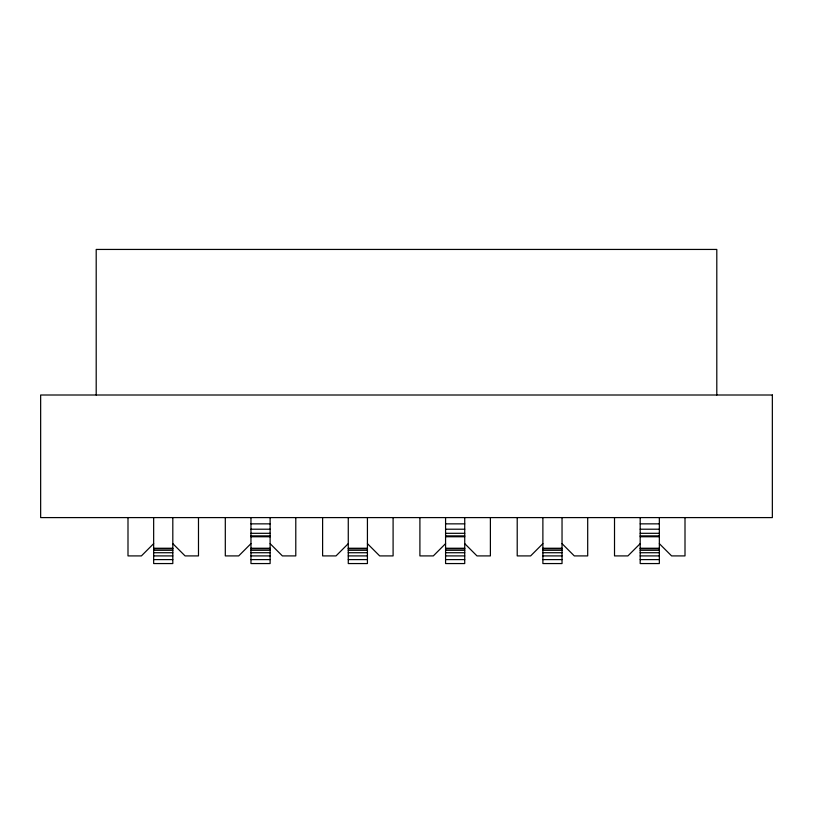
<?xml version="1.0" encoding="UTF-8"?>
<svg xmlns="http://www.w3.org/2000/svg" width="813" height="813" viewBox="0 0 813 813"><rect width="100%" height="100%" fill="white"/><g stroke="black" fill="none" stroke-linecap="round" stroke-linejoin="round"><path stroke-width="1.22" d="M153.657 543.643L141.401 555.909L127.997 555.909L127.997 517.596M250.963 543.643L238.707 555.909L225.303 555.909L225.303 517.596M348.269 543.643L336.013 555.909L322.609 555.909L322.609 517.596M445.575 543.643L433.319 555.909L419.904 555.909L419.904 517.596M542.881 543.643L530.625 555.909L517.21 555.909L517.21 517.596M640.187 543.643L627.921 555.909L614.516 555.909L614.516 517.596M250.963 523.857L270.119 523.857M445.575 523.857L464.731 523.857M640.187 523.857L659.343 523.857M250.963 529.212L270.119 529.212M445.575 529.212L464.731 529.212M640.187 529.212L659.343 529.212M250.963 533.308L270.119 533.308M445.575 533.308L464.731 533.308M640.187 533.308L659.343 533.308M250.963 535.879L270.119 535.879M445.575 535.879L464.731 535.879M640.187 535.879L659.343 535.879M250.963 536.753L270.119 536.753M445.575 536.753L464.731 536.753M640.187 536.753L659.343 536.753M153.657 548.247L172.813 548.247M250.963 548.247L270.119 548.247M348.269 548.247L367.425 548.247M445.575 548.247L464.731 548.247M542.881 548.247L562.037 548.247M640.187 548.247L659.343 548.247M153.657 548.765L172.813 548.765M250.963 548.765L270.119 548.765M348.269 548.765L367.425 548.765M445.575 548.765L464.731 548.765M542.881 548.765L562.037 548.765M640.187 548.765L659.343 548.765M153.657 550.299L172.813 550.299M250.963 550.299L270.119 550.299M348.269 550.299L367.425 550.299M445.575 550.299L464.731 550.299M542.881 550.299L562.037 550.299M640.187 550.299L659.343 550.299M153.657 552.728L172.813 552.728M250.963 552.728L270.119 552.728M348.269 552.728L367.425 552.728M445.575 552.728L464.731 552.728M542.881 552.728L562.037 552.728M640.187 552.728L659.343 552.728M153.657 555.909L172.813 555.909M250.963 555.909L270.119 555.909M348.269 555.909L367.425 555.909M445.575 555.909L464.731 555.909M542.881 555.909L562.037 555.909M640.187 555.909L659.343 555.909M153.657 559.598L172.813 559.598M250.963 559.598L270.119 559.598M348.269 559.598L367.425 559.598M445.575 559.598L464.731 559.598M542.881 559.598L562.037 559.598M640.187 559.598L659.343 559.598M659.343 543.643L671.599 555.909L685.003 555.909L685.003 517.596M562.037 543.643L574.293 555.909L587.697 555.909L587.697 517.596M464.731 543.643L476.987 555.909L490.391 555.909L490.391 517.596M367.425 543.643L379.681 555.909L393.096 555.909L393.096 517.596M270.119 543.643L282.375 555.909L295.79 555.909L295.79 517.596M172.813 543.643L185.079 555.909L198.484 555.909L198.484 517.596M716.802 395.006L716.802 249.439L96.198 249.439L96.198 395.006M659.343 517.596L659.343 563.561L640.187 563.561L640.187 517.596M562.037 517.596L562.037 563.561L542.881 563.561L542.881 517.596M464.731 517.596L464.731 563.561L445.575 563.561L445.575 517.596M367.425 517.596L367.425 563.561L348.269 563.561L348.269 517.596M270.119 517.596L270.119 563.561L250.963 563.561L250.963 517.596M172.813 517.596L172.813 563.561L153.657 563.561L153.657 517.596M772.35 395.006L40.65 395.006L40.65 517.596L772.35 517.596L772.35 395.006"/></g></svg>
